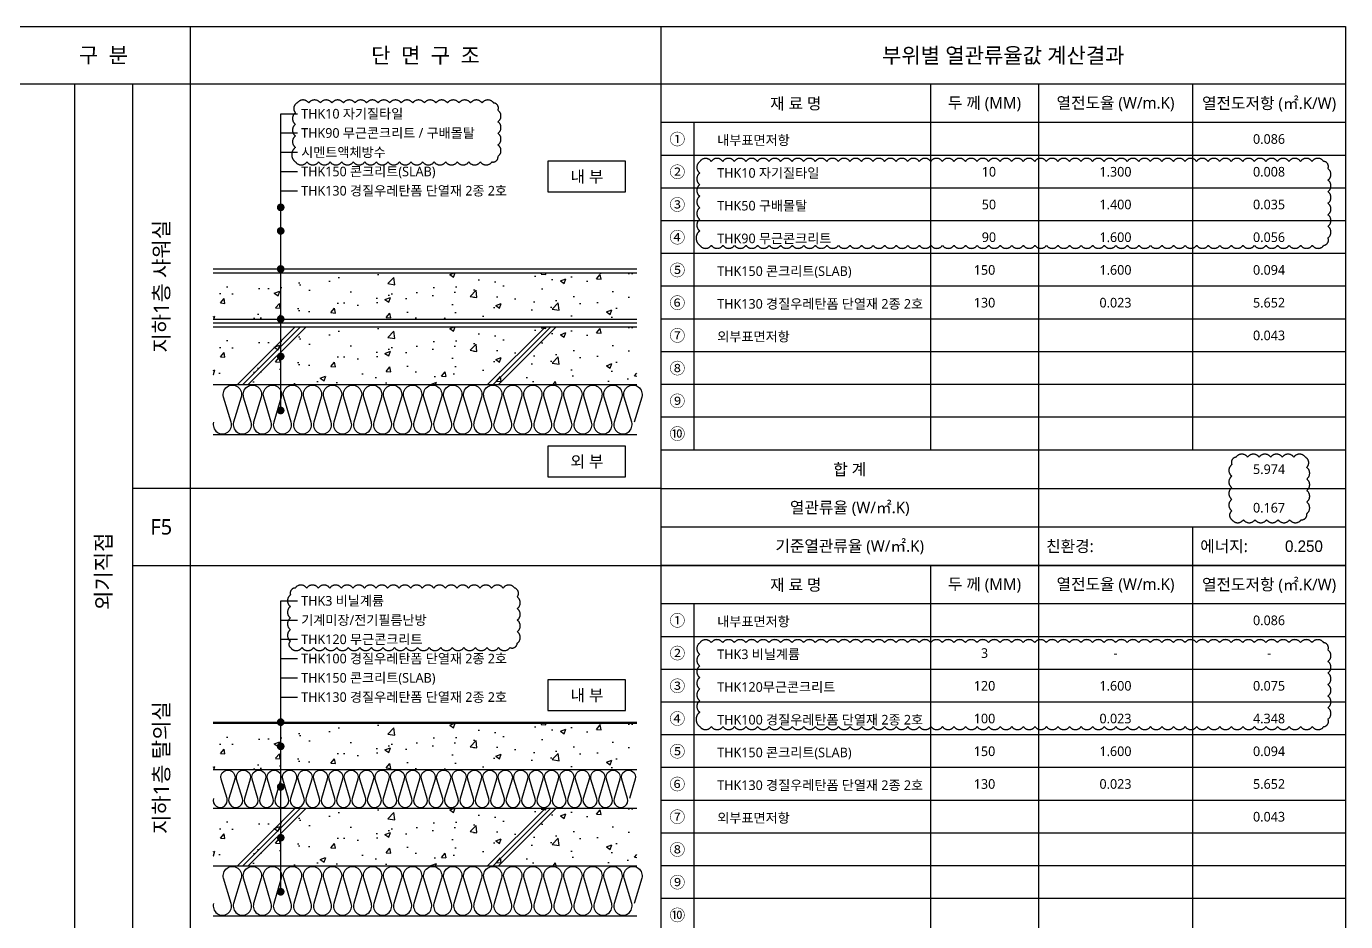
# Model space of a CAD drawing. Header units: millimetres. Extents: x 17329847 to 17386789, y -19727600 to -19720590.
# Drawn here: x 17357952 to 17361377, y -19724144 to -19721819 of the extents above; entities that cross this region are included whole.
import ezdxf
from ezdxf.enums import TextEntityAlignment as Align

# ---------------------------------------------------------------- set-up
doc = ezdxf.new("R2010")
doc.units = ezdxf.units.MM
doc.header["$LTSCALE"] = 100
doc.header["$MEASUREMENT"] = 0
doc.linetypes.add('ACAD_ISO03W100', pattern=[30, 12, -18])
doc.layers.get('0').update_dxf_attribs({"linetype": 'CONTINUOUS'})
for name, color, linetype in [('AA-MKXM', 7, 'CONTINUOUS'), ('AA-XXXX-TEXT', 3, 'CONTINUOUS'), ("CON'C", 2, 'CONTINUOUS'), ('FIN', 6, 'CONTINUOUS'), ('HAT', 253, 'CONTINUOUS'), ('INS', 8, 'CONTINUOUS'), ('LEADER', 7, 'CONTINUOUS'), ('TEXT', 3, 'CONTINUOUS'), ('TEXT(실명)', 7, 'CONTINUOUS'), ('TEXT1-일반글씨', 3, 'CONTINUOUS'), ('TEXT2-제목', 7, 'CONTINUOUS'), ('도면폼', 7, 'CONTINUOUS')]:
    doc.layers.add(name, color=color, linetype=linetype)
doc.layers.add('VE변경사항적용-20220616', color=10, linetype='CONTINUOUS', plot=False)
doc.styles.add('@나눔바른고딕', font='NanumBarunGothic.ttf')
doc.styles.add('굴림', font='')
doc.styles.add('나눔바른고딕', font='NanumBarunGothic.ttf')
doc.styles.get('굴림').set_extended_font_data('Gulim')

# ---------------------------------------------------------------- blocks, each defined once
blk = doc.blocks.new('BOX1')
at = {"layer": '도면폼', "ltscale": 1000}
blk.add_line((1777.5, 1250), (0, 1250), dxfattribs=at)
at = {"layer": '도면폼', "color": 4, "ltscale": 1000}
for p, q in [((700, 1250), (700, 300)), ((980, 1250), (980, 0)), ((1380, 1250), (1380, 300)), ((1777.5, 1150), (0, 1150)), ((85, 1150), (85, 300)), ((0, 300), (1777.5, 300)), ((0, 200), (1777.5, 200)), ((0, 100), (1777.5, 100)), ((1380, 100), (1380, 0))]:
    blk.add_line(p, q, dxfattribs=at)
at = {"layer": '도면폼', "color": 8}
for p, q in [((1777.5, 1065), (0, 1065)), ((1777.5, 980), (0, 980)), ((1777.5, 895), (0, 895)), ((1777.5, 810), (0, 810)), ((1777.5, 725), (0, 725)), ((1777.5, 640), (0, 640)), ((1777.5, 555), (0, 555)), ((1777.5, 470), (0, 470)), ((1777.5, 385), (0, 385))]:
    blk.add_line(p, q, dxfattribs=at)
at = {"layer": 'TEXT1-일반글씨', "style": '나눔바른고딕'}
for s, p in [('재 료 명', (350, 1200)), ('두 께 (MM)', (840, 1200)), ('열전도율 (W/m.K)', (1180, 1200)), ('열전도저항 (㎡.K/W)', (1578.8, 1200)), ('①', (42.5, 1107.5)), ('②', (42.5, 1022.5)), ('③', (42.5, 937.5)), ('④', (42.5, 852.5)), ('⑤', (42.5, 767.5)), ('⑥', (42.5, 682.5)), ('⑦', (42.5, 597.5)), ('⑧', (42.5, 512.5)), ('⑨', (42.5, 427.5)), ('⑩', (42.5, 342.5)), ('합 계', (490, 250)), ('열관류율 (W/㎡.K)', (490, 150)), ('기준열관류율 (W/㎡.K)', (490, 50))]:
    blk.add_text(s, height=30, dxfattribs=at).set_placement(p, align=Align.MIDDLE)
for s, p in [('친환경:', (1000, 50)), ('에너지:', (1400, 50))]:
    blk.add_text(s, height=30, dxfattribs=at).set_placement(p, align=Align.MIDDLE_LEFT)

msp = doc.modelspace()

# ---------------------------------------------------------------- hatches: boundary and pattern name
at = {"layer": 'HAT', "linetype": 'Continuous'}
h = msp.add_hatch(dxfattribs=at)
h.set_pattern_fill('AR-CONC', color=256, scale=20, style=0)
h.set_pattern_definition([(50, (17399514.85, -19779857.79), (143.45204, -12.55043), [15, -165]), (355, (17399514.85, -19779857.8), (-27.75027, 150.43843), [12, -132]), (100.4514, (17399526.81, -19779858.84), (115.70188, 137.8879), [12.74804, -140.22842]), (46.1842, (17399514.85, -19779817.8), (213.4482, -33.1038), [22.5, -247.5]), (96.6356, (17399532.64, -19779820.55), (186.93254, 194.8236), [19.12206, -210.3426]), (351.1842, (17399514.85, -19779817.8), (186.9324, 194.8237), [18, -198]), (21, (17399534.85, -19779827.79), (119.38141, -80.52378), [15, -165]), (326, (17399534.85, -19779827.8), (48.66307, 145.03), [12, -132]), (71.4514, (17399544.8, -19779834.5), (168.04453, 64.5061), [12.74804, -140.22842]), (37.5, (17399514.853, -19779857.793), (2.43197, 66.57877), [0, -130.4, 0, -134, 0, -132.5]), (7.5, (17399514.85, -19779857.79), (52.61391, 78.88234), [0, -76.4, 0, -127.4, 0, -50.5]), (327.5, (17399470.253, -19779857.793), (106.764487, -4.510974), [0, -50, 0, -156, 0, -207]), (317.5, (17399450.25, -19779857.79), (116.63723, 20.021), [0, -65, 0, -103.6, 0, -147])])
h.paths.add_polyline_path([(17358437.4, -19722579.3), (17359537.4, -19722579.3), (17359537.4, -19722459.3), (17358437.4, -19722459.3)])
h = msp.add_hatch(dxfattribs=at)
h.set_pattern_fill('AR-CONC', color=256, scale=20, style=0)
h.set_pattern_definition([(50, (17399514.85, -19779997.79), (143.45204, -12.55043), [15, -165]), (355, (17399514.85, -19779997.8), (-27.75027, 150.43843), [12, -132]), (100.4514, (17399526.81, -19779998.84), (115.70188, 137.8879), [12.74804, -140.22842]), (46.1842, (17399514.85, -19779957.8), (213.4482, -33.1038), [22.5, -247.5]), (96.6356, (17399532.64, -19779960.55), (186.93254, 194.8236), [19.12206, -210.3426]), (351.1842, (17399514.85, -19779957.8), (186.9324, 194.8237), [18, -198]), (21, (17399534.85, -19779967.79), (119.38141, -80.52378), [15, -165]), (326, (17399534.85, -19779967.8), (48.66307, 145.03), [12, -132]), (71.4514, (17399544.8, -19779974.5), (168.04453, 64.5061), [12.74804, -140.22842]), (37.5, (17399514.853, -19779997.793), (2.43197, 66.57877), [0, -130.4, 0, -134, 0, -132.5]), (7.5, (17399514.85, -19779997.79), (52.61391, 78.88234), [0, -76.4, 0, -127.4, 0, -50.5]), (327.5, (17399470.253, -19779997.793), (106.764487, -4.510974), [0, -50, 0, -156, 0, -207]), (317.5, (17399450.25, -19779997.79), (116.63723, 20.021), [0, -65, 0, -103.6, 0, -147])])
h.paths.add_polyline_path([(17359537.4, -19722599.3), (17359537.4, -19722749.3), (17358437.4, -19722749.3), (17358437.4, -19722599.3)])
h = msp.add_hatch(dxfattribs=at)
h.set_pattern_fill('AR-CONC', color=256, scale=20, style=0)
h.set_pattern_definition([(50, (17399514.85, -19781027.79), (143.45204, -12.55043), [15, -165]), (355, (17399514.85, -19781027.8), (-27.75027, 150.43843), [12, -132]), (100.4514, (17399526.81, -19781028.84), (115.70188, 137.8879), [12.74804, -140.22842]), (46.1842, (17399514.85, -19780987.8), (213.4482, -33.1038), [22.5, -247.5]), (96.6356, (17399532.64, -19780990.55), (186.93254, 194.8236), [19.12206, -210.3426]), (351.1842, (17399514.85, -19780987.8), (186.9324, 194.8237), [18, -198]), (21, (17399534.85, -19780997.79), (119.38141, -80.52378), [15, -165]), (326, (17399534.85, -19780997.8), (48.66307, 145.03), [12, -132]), (71.4514, (17399544.8, -19781004.5), (168.04453, 64.5061), [12.74804, -140.22842]), (37.5, (17399514.853, -19781027.793), (2.43197, 66.57877), [0, -130.4, 0, -134, 0, -132.5]), (7.5, (17399514.85, -19781027.79), (52.61391, 78.88234), [0, -76.4, 0, -127.4, 0, -50.5]), (327.5, (17399470.253, -19781027.793), (106.764487, -4.510974), [0, -50, 0, -156, 0, -207]), (317.5, (17399450.25, -19781027.79), (116.63723, 20.021), [0, -65, 0, -103.6, 0, -147])])
h.paths.add_polyline_path([(17358437.4, -19723749.3), (17359537.4, -19723749.3), (17359537.4, -19723629.3), (17358437.4, -19723629.3)])
h = msp.add_hatch(dxfattribs=at)
h.set_pattern_fill('AR-CONC', color=256, scale=20, style=0)
h.set_pattern_definition([(50, (17399514.85, -19781247.79), (143.45204, -12.55043), [15, -165]), (355, (17399514.85, -19781247.8), (-27.75027, 150.43843), [12, -132]), (100.4514, (17399526.81, -19781248.84), (115.70188, 137.8879), [12.74804, -140.22842]), (46.1842, (17399514.85, -19781207.8), (213.4482, -33.1038), [22.5, -247.5]), (96.6356, (17399532.64, -19781210.55), (186.93254, 194.8236), [19.12206, -210.3426]), (351.1842, (17399514.85, -19781207.8), (186.9324, 194.8237), [18, -198]), (21, (17399534.85, -19781217.79), (119.38141, -80.52378), [15, -165]), (326, (17399534.85, -19781217.8), (48.66307, 145.03), [12, -132]), (71.4514, (17399544.8, -19781224.5), (168.04453, 64.5061), [12.74804, -140.22842]), (37.5, (17399514.853, -19781247.793), (2.43197, 66.57877), [0, -130.4, 0, -134, 0, -132.5]), (7.5, (17399514.85, -19781247.79), (52.61391, 78.88234), [0, -76.4, 0, -127.4, 0, -50.5]), (327.5, (17399470.253, -19781247.793), (106.764487, -4.510974), [0, -50, 0, -156, 0, -207]), (317.5, (17399450.25, -19781247.79), (116.63723, 20.021), [0, -65, 0, -103.6, 0, -147])])
h.paths.add_polyline_path([(17359537.4, -19723849.3), (17359537.4, -19723999.3), (17358437.4, -19723999.3), (17358437.4, -19723849.3)])

# ---------------------------------------------------------------- linework, layer by layer
at = {"layer": 'AA-MKXM', "color": 7}
for points in [[(17359306.5, -19722249.3), (17359507.4, -19722249.3), (17359507.4, -19722169.3), (17359306.5, -19722169.3)], [(17359306.5, -19722989.3), (17359507.4, -19722989.3), (17359507.4, -19722909.3), (17359306.5, -19722909.3)], [(17359306.5, -19723596.3), (17359507.4, -19723596.3), (17359507.4, -19723516.3), (17359306.5, -19723516.3)]]:
    msp.add_lwpolyline(points, close=True, dxfattribs=at)
at = {"layer": "CON'C"}
for points in [[(17358437.4, -19722599.3), (17359537.4, -19722599.3)], [(17358437.4, -19722749.3), (17359537.4, -19722749.3)], [(17358437.4, -19723849.3), (17359537.4, -19723849.3)], [(17358437.4, -19723999.3), (17359537.4, -19723999.3)]]:
    msp.add_lwpolyline(points, dxfattribs=at)
at = {"layer": 'FIN'}
for points in [[(17358437.4, -19722449.3), (17359537.4, -19722449.3)], [(17358437.4, -19722459.3), (17359537.4, -19722459.3)], [(17358437.4, -19722579.3), (17359537.4, -19722579.3)], [(17358437.4, -19722589.3), (17359537.4, -19722589.3)], [(17358437.4, -19723626.3), (17359537.4, -19723626.3)], [(17358437.4, -19723629.3), (17359537.4, -19723629.3)], [(17358437.4, -19723749.3), (17359537.4, -19723749.3)]]:
    msp.add_lwpolyline(points, dxfattribs=at)
at = {"layer": 'HAT', "linetype": 'Continuous'}
for p, q in [((17358500, -19722749.3), (17358650, -19722599.3)), ((17358514.2, -19722749.3), (17358664.2, -19722599.3)), ((17358528.3, -19722749.3), (17358678.3, -19722599.3)), ((17359149.9, -19722749.3), (17359299.9, -19722599.3)), ((17359164.1, -19722749.3), (17359314.1, -19722599.3)), ((17359178.2, -19722749.3), (17359328.2, -19722599.3)), ((17358500, -19723999.3), (17358650, -19723849.3)), ((17358514.2, -19723999.3), (17358664.2, -19723849.3)), ((17358528.3, -19723999.3), (17358678.3, -19723849.3)), ((17359149.9, -19723999.3), (17359299.9, -19723849.3)), ((17359164.1, -19723999.3), (17359314.1, -19723849.3)), ((17359178.2, -19723999.3), (17359328.2, -19723849.3))]:
    msp.add_line(p, q, dxfattribs=at)
at = {"layer": 'INS'}
for points in [[(17358438.4, -19722846.8, 1.344031), (17358483.9, -19722846.8), (17358464.4, -19722781.8, -1.344031), (17358509.9, -19722781.8), (17358490.4, -19722846.8)], [(17358490.4, -19722846.8, 1.344031), (17358535.9, -19722846.8), (17358516.4, -19722781.8, -1.344031), (17358561.9, -19722781.8), (17358542.4, -19722846.8)], [(17358542.4, -19722846.8, 1.344031), (17358587.9, -19722846.8), (17358568.4, -19722781.8, -1.344031), (17358613.9, -19722781.8), (17358594.4, -19722846.8)], [(17358594.4, -19722846.8, 1.344031), (17358639.9, -19722846.8), (17358620.4, -19722781.8, -1.344031), (17358665.9, -19722781.8), (17358646.4, -19722846.8)], [(17358646.4, -19722846.8, 1.344031), (17358691.9, -19722846.8), (17358672.4, -19722781.8, -1.344031), (17358717.9, -19722781.8), (17358698.4, -19722846.8)], [(17358698.4, -19722846.8, 1.344031), (17358743.9, -19722846.8), (17358724.4, -19722781.8, -1.344031), (17358769.9, -19722781.8), (17358750.4, -19722846.8)], [(17358750.4, -19722846.8, 1.344031), (17358795.9, -19722846.8), (17358776.4, -19722781.8, -1.344031), (17358821.9, -19722781.8), (17358802.4, -19722846.8)], [(17358802.4, -19722846.8, 1.344031), (17358847.9, -19722846.8), (17358828.4, -19722781.8, -1.344031), (17358873.9, -19722781.8), (17358854.4, -19722846.8)], [(17358854.4, -19722846.8, 1.344031), (17358899.9, -19722846.8), (17358880.4, -19722781.8, -1.344031), (17358925.9, -19722781.8), (17358906.4, -19722846.8)], [(17358906.4, -19722846.8, 1.344031), (17358951.9, -19722846.8), (17358932.4, -19722781.8, -1.344031), (17358977.9, -19722781.8), (17358958.4, -19722846.8)], [(17358958.4, -19722846.8, 1.344031), (17359003.9, -19722846.8), (17358984.4, -19722781.8, -1.344031), (17359029.9, -19722781.8), (17359010.4, -19722846.8)], [(17359010.4, -19722846.8, 1.344031), (17359055.9, -19722846.8), (17359036.4, -19722781.8, -1.344031), (17359081.9, -19722781.8), (17359062.4, -19722846.8)], [(17359062.4, -19722846.8, 1.344031), (17359107.9, -19722846.8), (17359088.4, -19722781.8, -1.344031), (17359133.9, -19722781.8), (17359114.4, -19722846.8)], [(17359114.4, -19722846.8, 1.344031), (17359159.9, -19722846.8), (17359140.4, -19722781.8, -1.344031), (17359185.9, -19722781.8), (17359166.4, -19722846.8)], [(17359166.4, -19722846.8, 1.344031), (17359211.9, -19722846.8), (17359192.4, -19722781.8, -1.344031), (17359237.9, -19722781.8), (17359218.4, -19722846.8)], [(17359218.4, -19722846.8, 1.344031), (17359263.9, -19722846.8), (17359244.4, -19722781.8, -1.344031), (17359289.9, -19722781.8), (17359270.4, -19722846.8)], [(17359270.4, -19722846.8, 1.344031), (17359315.9, -19722846.8), (17359296.4, -19722781.8, -1.344031), (17359341.9, -19722781.8), (17359322.4, -19722846.8)], [(17359322.4, -19722846.8, 1.344031), (17359367.9, -19722846.8), (17359348.4, -19722781.8, -1.344031), (17359393.9, -19722781.8), (17359374.4, -19722846.8)], [(17359374.4, -19722846.8, 1.344031), (17359419.9, -19722846.8), (17359400.4, -19722781.8, -1.344031), (17359445.9, -19722781.8), (17359426.4, -19722846.8)], [(17359426.4, -19722846.8, 1.344031), (17359471.9, -19722846.8), (17359452.4, -19722781.8, -1.344031), (17359497.9, -19722781.8), (17359478.4, -19722846.8)], [(17359478.4, -19722846.8, 1.344031), (17359523.9, -19722846.8), (17359504.4, -19722781.8, -1.344031), (17359549.9, -19722781.8), (17359530.4, -19722846.8)], [(17358438.2, -19723824.3, 1.344031), (17358473.2, -19723824.3), (17358458.2, -19723774.3, -1.344031), (17358493.2, -19723774.3), (17358478.2, -19723824.3)], [(17358478.2, -19723824.3, 1.344031), (17358513.2, -19723824.3), (17358498.2, -19723774.3, -1.344031), (17358533.2, -19723774.3), (17358518.2, -19723824.3)], [(17358518.2, -19723824.3, 1.344031), (17358553.2, -19723824.3), (17358538.2, -19723774.3, -1.344031), (17358573.2, -19723774.3), (17358558.2, -19723824.3)], [(17358558.2, -19723824.3, 1.344031), (17358593.2, -19723824.3), (17358578.2, -19723774.3, -1.344031), (17358613.2, -19723774.3), (17358598.2, -19723824.3)], [(17358598.2, -19723824.3, 1.344031), (17358633.2, -19723824.3), (17358618.2, -19723774.3, -1.344031), (17358653.2, -19723774.3), (17358638.2, -19723824.3)], [(17358638.2, -19723824.3, 1.344031), (17358673.2, -19723824.3), (17358658.2, -19723774.3, -1.344031), (17358693.2, -19723774.3), (17358678.2, -19723824.3)], [(17358678.2, -19723824.3, 1.344031), (17358713.2, -19723824.3), (17358698.2, -19723774.3, -1.344031), (17358733.2, -19723774.3), (17358718.2, -19723824.3)], [(17358718.2, -19723824.3, 1.344031), (17358753.2, -19723824.3), (17358738.2, -19723774.3, -1.344031), (17358773.2, -19723774.3), (17358758.2, -19723824.3)], [(17358758.2, -19723824.3, 1.344031), (17358793.2, -19723824.3), (17358778.2, -19723774.3, -1.344031), (17358813.2, -19723774.3), (17358798.2, -19723824.3)], [(17358798.2, -19723824.3, 1.344031), (17358833.2, -19723824.3), (17358818.2, -19723774.3, -1.344031), (17358853.2, -19723774.3), (17358838.2, -19723824.3)], [(17358838.2, -19723824.3, 1.344031), (17358873.2, -19723824.3), (17358858.2, -19723774.3, -1.344031), (17358893.2, -19723774.3), (17358878.2, -19723824.3)], [(17358878.2, -19723824.3, 1.344031), (17358913.2, -19723824.3), (17358898.2, -19723774.3, -1.344031), (17358933.2, -19723774.3), (17358918.2, -19723824.3)], [(17358918.2, -19723824.3, 1.344031), (17358953.2, -19723824.3), (17358938.2, -19723774.3, -1.344031), (17358973.2, -19723774.3), (17358958.2, -19723824.3)], [(17358958.2, -19723824.3, 1.344031), (17358993.2, -19723824.3), (17358978.2, -19723774.3, -1.344031), (17359013.2, -19723774.3), (17358998.2, -19723824.3)], [(17358998.2, -19723824.3, 1.344031), (17359033.2, -19723824.3), (17359018.2, -19723774.3, -1.344031), (17359053.2, -19723774.3), (17359038.2, -19723824.3)], [(17359038.2, -19723824.3, 1.344031), (17359073.2, -19723824.3), (17359058.2, -19723774.3, -1.344031), (17359093.2, -19723774.3), (17359078.2, -19723824.3)], [(17359078.2, -19723824.3, 1.344031), (17359113.2, -19723824.3), (17359098.2, -19723774.3, -1.344031), (17359133.2, -19723774.3), (17359118.2, -19723824.3)], [(17359118.2, -19723824.3, 1.344031), (17359153.2, -19723824.3), (17359138.2, -19723774.3, -1.344031), (17359173.2, -19723774.3), (17359158.2, -19723824.3)], [(17359158.2, -19723824.3, 1.344031), (17359193.2, -19723824.3), (17359178.2, -19723774.3, -1.344031), (17359213.2, -19723774.3), (17359198.2, -19723824.3)], [(17359198.2, -19723824.3, 1.344031), (17359233.2, -19723824.3), (17359218.2, -19723774.3, -1.344031), (17359253.2, -19723774.3), (17359238.2, -19723824.3)], [(17359238.2, -19723824.3, 1.344031), (17359273.2, -19723824.3), (17359258.2, -19723774.3, -1.344031), (17359293.2, -19723774.3), (17359278.2, -19723824.3)], [(17359278.2, -19723824.3, 1.344031), (17359313.2, -19723824.3), (17359298.2, -19723774.3, -1.344031), (17359333.2, -19723774.3), (17359318.2, -19723824.3)], [(17359318.2, -19723824.3, 1.344031), (17359353.2, -19723824.3), (17359338.2, -19723774.3, -1.344031), (17359373.2, -19723774.3), (17359358.2, -19723824.3)], [(17359358.2, -19723824.3, 1.344031), (17359393.2, -19723824.3), (17359378.2, -19723774.3, -1.344031), (17359413.2, -19723774.3), (17359398.2, -19723824.3)], [(17359398.2, -19723824.3, 1.344031), (17359433.2, -19723824.3), (17359418.2, -19723774.3, -1.344031), (17359453.2, -19723774.3), (17359438.2, -19723824.3)], [(17359438.2, -19723824.3, 1.344031), (17359473.2, -19723824.3), (17359458.2, -19723774.3, -1.344031), (17359493.2, -19723774.3), (17359478.2, -19723824.3)], [(17359478.2, -19723824.3, 1.344031), (17359513.2, -19723824.3), (17359498.2, -19723774.3, -1.344031), (17359533.2, -19723774.3), (17359518.2, -19723824.3)], [(17358438.4, -19724096.8, 1.344031), (17358483.9, -19724096.8), (17358464.4, -19724031.8, -1.344031), (17358509.9, -19724031.8), (17358490.4, -19724096.8)], [(17358490.4, -19724096.8, 1.344031), (17358535.9, -19724096.8), (17358516.4, -19724031.8, -1.344031), (17358561.9, -19724031.8), (17358542.4, -19724096.8)], [(17358542.4, -19724096.8, 1.344031), (17358587.9, -19724096.8), (17358568.4, -19724031.8, -1.344031), (17358613.9, -19724031.8), (17358594.4, -19724096.8)], [(17358594.4, -19724096.8, 1.344031), (17358639.9, -19724096.8), (17358620.4, -19724031.8, -1.344031), (17358665.9, -19724031.8), (17358646.4, -19724096.8)], [(17358646.4, -19724096.8, 1.344031), (17358691.9, -19724096.8), (17358672.4, -19724031.8, -1.344031), (17358717.9, -19724031.8), (17358698.4, -19724096.8)], [(17358698.4, -19724096.8, 1.344031), (17358743.9, -19724096.8), (17358724.4, -19724031.8, -1.344031), (17358769.9, -19724031.8), (17358750.4, -19724096.8)], [(17358750.4, -19724096.8, 1.344031), (17358795.9, -19724096.8), (17358776.4, -19724031.8, -1.344031), (17358821.9, -19724031.8), (17358802.4, -19724096.8)], [(17358802.4, -19724096.8, 1.344031), (17358847.9, -19724096.8), (17358828.4, -19724031.8, -1.344031), (17358873.9, -19724031.8), (17358854.4, -19724096.8)], [(17358854.4, -19724096.8, 1.344031), (17358899.9, -19724096.8), (17358880.4, -19724031.8, -1.344031), (17358925.9, -19724031.8), (17358906.4, -19724096.8)], [(17358906.4, -19724096.8, 1.344031), (17358951.9, -19724096.8), (17358932.4, -19724031.8, -1.344031), (17358977.9, -19724031.8), (17358958.4, -19724096.8)], [(17358958.4, -19724096.8, 1.344031), (17359003.9, -19724096.8), (17358984.4, -19724031.8, -1.344031), (17359029.9, -19724031.8), (17359010.4, -19724096.8)], [(17359010.4, -19724096.8, 1.344031), (17359055.9, -19724096.8), (17359036.4, -19724031.8, -1.344031), (17359081.9, -19724031.8), (17359062.4, -19724096.8)], [(17359062.4, -19724096.8, 1.344031), (17359107.9, -19724096.8), (17359088.4, -19724031.8, -1.344031), (17359133.9, -19724031.8), (17359114.4, -19724096.8)], [(17359114.4, -19724096.8, 1.344031), (17359159.9, -19724096.8), (17359140.4, -19724031.8, -1.344031), (17359185.9, -19724031.8), (17359166.4, -19724096.8)], [(17359166.4, -19724096.8, 1.344031), (17359211.9, -19724096.8), (17359192.4, -19724031.8, -1.344031), (17359237.9, -19724031.8), (17359218.4, -19724096.8)], [(17359218.4, -19724096.8, 1.344031), (17359263.9, -19724096.8), (17359244.4, -19724031.8, -1.344031), (17359289.9, -19724031.8), (17359270.4, -19724096.8)], [(17359270.4, -19724096.8, 1.344031), (17359315.9, -19724096.8), (17359296.4, -19724031.8, -1.344031), (17359341.9, -19724031.8), (17359322.4, -19724096.8)], [(17359322.4, -19724096.8, 1.344031), (17359367.9, -19724096.8), (17359348.4, -19724031.8, -1.344031), (17359393.9, -19724031.8), (17359374.4, -19724096.8)], [(17359374.4, -19724096.8, 1.344031), (17359419.9, -19724096.8), (17359400.4, -19724031.8, -1.344031), (17359445.9, -19724031.8), (17359426.4, -19724096.8)], [(17359426.4, -19724096.8, 1.344031), (17359471.9, -19724096.8), (17359452.4, -19724031.8, -1.344031), (17359497.9, -19724031.8), (17359478.4, -19724096.8)], [(17359478.4, -19724096.8, 1.344031), (17359523.9, -19724096.8), (17359504.4, -19724031.8, -1.344031), (17359549.9, -19724031.8), (17359530.4, -19724096.8)]]:
    msp.add_lwpolyline(points, format="xyb", dxfattribs=at)
for points in [[(17358437.4, -19722879.3), (17359537.4, -19722879.3)], [(17358437.4, -19724129.3), (17359537.4, -19724129.3)]]:
    msp.add_lwpolyline(points, dxfattribs=at)
at = {"layer": 'LEADER'}
for p, q in [((17358612.6, -19722816.8), (17358612.6, -19722046.1)), ((17358612.6, -19722046.1), (17358655.8, -19722046.1)), ((17358612.6, -19722096.1), (17358655.8, -19722096.1)), ((17358612.6, -19722146.1), (17358655.8, -19722146.1)), ((17358612.6, -19722196.1), (17358655.8, -19722196.1)), ((17358612.6, -19722246.1), (17358655.8, -19722246.1)), ((17358612.6, -19724066.8), (17358612.6, -19723311.1)), ((17358612.6, -19723311.1), (17358655.8, -19723311.1)), ((17358612.6, -19723361.1), (17358655.8, -19723361.1)), ((17358612.6, -19723411.1), (17358655.8, -19723411.1)), ((17358612.6, -19723461.1), (17358655.8, -19723461.1)), ((17358612.6, -19723511.1), (17358655.8, -19723511.1)), ((17358612.6, -19723561.1), (17358655.8, -19723561.1))]:
    msp.add_line(p, q, dxfattribs=at)
at = {"layer": 'TEXT(실명)', "const_width": 10}
for points in [[(17358612.6, -19722284.3, -1), (17358612.6, -19722294.3, -1)], [(17358612.6, -19722345.5, -1), (17358612.6, -19722355.5, -1)], [(17358612.6, -19722444.3, -1), (17358612.6, -19722454.3, -1)], [(17358612.6, -19722574.3, -1), (17358612.6, -19722584.3, -1)], [(17358612.6, -19722671.4, -1), (17358612.6, -19722681.4, -1)], [(17358612.6, -19722811.8, -1), (17358612.6, -19722821.8, -1)], [(17358612.6, -19723621.3, -1), (17358612.6, -19723631.3, -1)], [(17358612.6, -19723684, -1), (17358612.6, -19723694, -1)], [(17358612.6, -19723789.4, -1), (17358612.6, -19723799.4, -1)], [(17358612.6, -19723921.4, -1), (17358612.6, -19723931.4, -1)], [(17358612.6, -19724061.8, -1), (17358612.6, -19724071.8, -1)]]:
    msp.add_lwpolyline(points, format="xyb", close=True, dxfattribs=at)
at = {"layer": 'VE변경사항적용-20220616', "linetype": 'ACAD_ISO03W100'}
for points in [[(17358651, -19722171.3, 0.520567), (17358681, -19722171.3, 0.520567), (17358711, -19722171.3, 0.520567), (17358741, -19722171.3, 0.520567), (17358771, -19722171.3, 0.520567), (17358801, -19722171.3, 0.520567), (17358831, -19722171.3, 0.520567), (17358861, -19722171.3, 0.520567), (17358891, -19722171.3, 0.520567), (17358921, -19722171.3, 0.520567), (17358951, -19722171.3, 0.520567), (17358981, -19722171.3, 0.520567), (17359011, -19722171.3, 0.520567), (17359041, -19722171.3, 0.520567), (17359071, -19722171.3, 0.520567), (17359101, -19722171.3, 0.520567), (17359131, -19722171.3, 0.520567), (17359161, -19722171.3, 0.520567), (17359176.7, -19722157, 0.520567), (17359176.7, -19722127, 0.520567), (17359176.7, -19722097, 0.520567), (17359176.7, -19722067, 0.520567), (17359176.7, -19722037, 0.520567), (17359165.5, -19722018.2, 0.520567), (17359135.5, -19722018.2, 0.520567), (17359105.5, -19722018.2, 0.520567), (17359075.5, -19722018.2, 0.520567), (17359045.5, -19722018.2, 0.520567), (17359015.5, -19722018.2, 0.520567), (17358985.5, -19722018.2, 0.520567), (17358955.5, -19722018.2, 0.520567), (17358925.5, -19722018.2, 0.520567), (17358895.5, -19722018.2, 0.520567), (17358865.5, -19722018.2, 0.520567), (17358835.5, -19722018.2, 0.520567), (17358805.5, -19722018.2, 0.520567), (17358775.5, -19722018.2, 0.520567), (17358745.5, -19722018.2, 0.520567), (17358715.5, -19722018.2, 0.520567), (17358685.5, -19722018.2, 0.520567), (17358655.5, -19722018.2, 0.520567), (17358651, -19722043.7, 0.520567), (17358651, -19722073.7, 0.520567), (17358651, -19722103.7, 0.520567), (17358651, -19722133.7, 0.520567)], [(17359700.8, -19722387.9, 0.520567), (17359730.8, -19722387.9, 0.520567), (17359760.8, -19722387.9, 0.520567), (17359790.8, -19722387.9, 0.520567), (17359820.8, -19722387.9, 0.520567), (17359850.8, -19722387.9, 0.520567), (17359880.8, -19722387.9, 0.520567), (17359910.8, -19722387.9, 0.520567), (17359940.8, -19722387.9, 0.520567), (17359970.8, -19722387.9, 0.520567), (17360000.8, -19722387.9, 0.520567), (17360030.8, -19722387.9, 0.520567), (17360060.8, -19722387.9, 0.520567), (17360090.8, -19722387.9, 0.520567), (17360120.8, -19722387.9, 0.520567), (17360150.8, -19722387.9, 0.520567), (17360180.8, -19722387.9, 0.520567), (17360210.8, -19722387.9, 0.520567), (17360240.8, -19722387.9, 0.520567), (17360270.8, -19722387.9, 0.520567), (17360300.8, -19722387.9, 0.520567), (17360330.8, -19722387.9, 0.520567), (17360360.8, -19722387.9, 0.520567), (17360390.8, -19722387.9, 0.520567), (17360420.8, -19722387.9, 0.520567), (17360450.8, -19722387.9, 0.520567), (17360480.8, -19722387.9, 0.520567), (17360510.8, -19722387.9, 0.520567), (17360540.8, -19722387.9, 0.520567), (17360570.8, -19722387.9, 0.520567), (17360600.8, -19722387.9, 0.520567), (17360630.8, -19722387.9, 0.520567), (17360660.8, -19722387.9, 0.520567), (17360690.8, -19722387.9, 0.520567), (17360720.8, -19722387.9, 0.520567), (17360750.8, -19722387.9, 0.520567), (17360780.8, -19722387.9, 0.520567), (17360810.8, -19722387.9, 0.520567), (17360840.8, -19722387.9, 0.520567), (17360870.8, -19722387.9, 0.520567), (17360900.8, -19722387.9, 0.520567), (17360930.8, -19722387.9, 0.520567), (17360960.8, -19722387.9, 0.520567), (17360990.8, -19722387.9, 0.520567), (17361020.8, -19722387.9, 0.520567), (17361050.8, -19722387.9, 0.520567), (17361080.8, -19722387.9, 0.520567), (17361110.8, -19722387.9, 0.520567), (17361140.8, -19722387.9, 0.520567), (17361170.8, -19722387.9, 0.520567), (17361200.8, -19722387.9, 0.520567), (17361230.8, -19722387.9, 0.520567), (17361260.8, -19722387.9, 0.520567), (17361290.8, -19722387.9, 0.520567), (17361320.8, -19722387.9, 0.520567), (17361331.5, -19722368.6, 0.520567), (17361331.5, -19722338.6, 0.520567), (17361331.5, -19722308.6, 0.520567), (17361331.5, -19722278.6, 0.520567), (17361331.5, -19722248.6, 0.520567), (17361331.5, -19722218.6, 0.520567), (17361331.5, -19722188.6, 0.520567), (17361320.3, -19722169.8, 0.520567), (17361290.3, -19722169.8, 0.520567), (17361260.3, -19722169.8, 0.520567), (17361230.3, -19722169.8, 0.520567), (17361200.3, -19722169.8, 0.520567), (17361170.3, -19722169.8, 0.520567), (17361140.3, -19722169.8, 0.520567), (17361110.3, -19722169.8, 0.520567), (17361080.3, -19722169.8, 0.520567), (17361050.3, -19722169.8, 0.520567), (17361020.3, -19722169.8, 0.520567), (17360990.3, -19722169.8, 0.520567), (17360960.3, -19722169.8, 0.520567), (17360930.3, -19722169.8, 0.520567), (17360900.3, -19722169.8, 0.520567), (17360870.3, -19722169.8, 0.520567), (17360840.3, -19722169.8, 0.520567), (17360810.3, -19722169.8, 0.520567), (17360780.3, -19722169.8, 0.520567), (17360750.3, -19722169.8, 0.520567), (17360720.3, -19722169.8, 0.520567), (17360690.3, -19722169.8, 0.520567), (17360660.3, -19722169.8, 0.520567), (17360630.3, -19722169.8, 0.520567), (17360600.3, -19722169.8, 0.520567), (17360570.3, -19722169.8, 0.520567), (17360540.3, -19722169.8, 0.520567), (17360510.3, -19722169.8, 0.520567), (17360480.3, -19722169.8, 0.520567), (17360450.3, -19722169.8, 0.520567), (17360420.3, -19722169.8, 0.520567), (17360390.3, -19722169.8, 0.520567), (17360360.3, -19722169.8, 0.520567), (17360330.3, -19722169.8, 0.520567), (17360300.3, -19722169.8, 0.520567), (17360270.3, -19722169.8, 0.520567), (17360240.3, -19722169.8, 0.520567), (17360210.3, -19722169.8, 0.520567), (17360180.3, -19722169.8, 0.520567), (17360150.3, -19722169.8, 0.520567), (17360120.3, -19722169.8, 0.520567), (17360090.3, -19722169.8, 0.520567), (17360060.3, -19722169.8, 0.520567), (17360030.3, -19722169.8, 0.520567), (17360000.3, -19722169.8, 0.520567), (17359970.3, -19722169.8, 0.520567), (17359940.3, -19722169.8, 0.520567), (17359910.3, -19722169.8, 0.520567), (17359880.3, -19722169.8, 0.520567), (17359850.3, -19722169.8, 0.520567), (17359820.3, -19722169.8, 0.520567), (17359790.3, -19722169.8, 0.520567), (17359760.3, -19722169.8, 0.520567), (17359730.3, -19722169.8, 0.520567), (17359700.8, -19722170.3, 0.520567), (17359700.8, -19722200.3, 0.520567), (17359700.8, -19722230.3, 0.520567), (17359700.8, -19722260.3, 0.520567), (17359700.8, -19722290.3, 0.520567), (17359700.8, -19722320.3, 0.520567), (17359700.8, -19722350.3, 0.520567)], [(17361082.1, -19723100.5, 0.520567), (17361112.1, -19723100.5, 0.520567), (17361142.1, -19723100.5, 0.520567), (17361172.1, -19723100.5, 0.520567), (17361202.1, -19723100.5, 0.520567), (17361232.1, -19723100.5, 0.520567), (17361262.1, -19723100.5, 0.520567), (17361276.3, -19723084.7, 0.520567), (17361276.3, -19723054.7, 0.520567), (17361276.3, -19723024.7, 0.520567), (17361276.3, -19722994.7, 0.520567), (17361276.3, -19722964.7, 0.520567), (17361272.9, -19722938.1, 0.520567), (17361242.9, -19722938.1, 0.520567), (17361212.9, -19722938.1, 0.520567), (17361182.9, -19722938.1, 0.520567), (17361152.9, -19722938.1, 0.520567), (17361122.9, -19722938.1, 0.520567), (17361092.9, -19722938.1, 0.520567), (17361082.1, -19722957.4, 0.520567), (17361082.1, -19722987.4, 0.520567), (17361082.1, -19723017.4, 0.520567), (17361082.1, -19723047.4, 0.520567), (17361082.1, -19723077.4, 0.520567)], [(17358638.1, -19723432.7, 0.520567), (17358668.1, -19723432.7, 0.520567), (17358698.1, -19723432.7, 0.520567), (17358728.1, -19723432.7, 0.520567), (17358758.1, -19723432.7, 0.520567), (17358788.1, -19723432.7, 0.520567), (17358818.1, -19723432.7, 0.520567), (17358848.1, -19723432.7, 0.520567), (17358878.1, -19723432.7, 0.520567), (17358908.1, -19723432.7, 0.520567), (17358938.1, -19723432.7, 0.520567), (17358968.1, -19723432.7, 0.520567), (17358998.1, -19723432.7, 0.520567), (17359028.1, -19723432.7, 0.520567), (17359058.1, -19723432.7, 0.520567), (17359088.1, -19723432.7, 0.520567), (17359118.1, -19723432.7, 0.520567), (17359148.1, -19723432.7, 0.520567), (17359178.1, -19723432.7, 0.520567), (17359208.1, -19723432.7, 0.520567), (17359226.7, -19723421.3, 0.520567), (17359226.7, -19723391.3, 0.520567), (17359226.7, -19723361.3, 0.520567), (17359226.7, -19723331.3, 0.520567), (17359226.7, -19723301.3, 0.520567), (17359220.1, -19723277.9, 0.520567), (17359190.1, -19723277.9, 0.520567), (17359160.1, -19723277.9, 0.520567), (17359130.1, -19723277.9, 0.520567), (17359100.1, -19723277.9, 0.520567), (17359070.1, -19723277.9, 0.520567), (17359040.1, -19723277.9, 0.520567), (17359010.1, -19723277.9, 0.520567), (17358980.1, -19723277.9, 0.520567), (17358950.1, -19723277.9, 0.520567), (17358920.1, -19723277.9, 0.520567), (17358890.1, -19723277.9, 0.520567), (17358860.1, -19723277.9, 0.520567), (17358830.1, -19723277.9, 0.520567), (17358800.1, -19723277.9, 0.520567), (17358770.1, -19723277.9, 0.520567), (17358740.1, -19723277.9, 0.520567), (17358710.1, -19723277.9, 0.520567), (17358680.1, -19723277.9, 0.520567), (17358650.1, -19723277.9, 0.520567), (17358638.1, -19723295.9, 0.520567), (17358638.1, -19723325.9, 0.520567), (17358638.1, -19723355.9, 0.520567), (17358638.1, -19723385.9, 0.520567), (17358638.1, -19723415.9, 0.520567)], [(17359700.8, -19723637.9, 0.520567), (17359730.8, -19723637.9, 0.520567), (17359760.8, -19723637.9, 0.520567), (17359790.8, -19723637.9, 0.520567), (17359820.8, -19723637.9, 0.520567), (17359850.8, -19723637.9, 0.520567), (17359880.8, -19723637.9, 0.520567), (17359910.8, -19723637.9, 0.520567), (17359940.8, -19723637.9, 0.520567), (17359970.8, -19723637.9, 0.520567), (17360000.8, -19723637.9, 0.520567), (17360030.8, -19723637.9, 0.520567), (17360060.8, -19723637.9, 0.520567), (17360090.8, -19723637.9, 0.520567), (17360120.8, -19723637.9, 0.520567), (17360150.8, -19723637.9, 0.520567), (17360180.8, -19723637.9, 0.520567), (17360210.8, -19723637.9, 0.520567), (17360240.8, -19723637.9, 0.520567), (17360270.8, -19723637.9, 0.520567), (17360300.8, -19723637.9, 0.520567), (17360330.8, -19723637.9, 0.520567), (17360360.8, -19723637.9, 0.520567), (17360390.8, -19723637.9, 0.520567), (17360420.8, -19723637.9, 0.520567), (17360450.8, -19723637.9, 0.520567), (17360480.8, -19723637.9, 0.520567), (17360510.8, -19723637.9, 0.520567), (17360540.8, -19723637.9, 0.520567), (17360570.8, -19723637.9, 0.520567), (17360600.8, -19723637.9, 0.520567), (17360630.8, -19723637.9, 0.520567), (17360660.8, -19723637.9, 0.520567), (17360690.8, -19723637.9, 0.520567), (17360720.8, -19723637.9, 0.520567), (17360750.8, -19723637.9, 0.520567), (17360780.8, -19723637.9, 0.520567), (17360810.8, -19723637.9, 0.520567), (17360840.8, -19723637.9, 0.520567), (17360870.8, -19723637.9, 0.520567), (17360900.8, -19723637.9, 0.520567), (17360930.8, -19723637.9, 0.520567), (17360960.8, -19723637.9, 0.520567), (17360990.8, -19723637.9, 0.520567), (17361020.8, -19723637.9, 0.520567), (17361050.8, -19723637.9, 0.520567), (17361080.8, -19723637.9, 0.520567), (17361110.8, -19723637.9, 0.520567), (17361140.8, -19723637.9, 0.520567), (17361170.8, -19723637.9, 0.520567), (17361200.8, -19723637.9, 0.520567), (17361230.8, -19723637.9, 0.520567), (17361260.8, -19723637.9, 0.520567), (17361290.8, -19723637.9, 0.520567), (17361320.8, -19723637.9, 0.520567), (17361331.5, -19723618.6, 0.520567), (17361331.5, -19723588.6, 0.520567), (17361331.5, -19723558.6, 0.520567), (17361331.5, -19723528.6, 0.520567), (17361331.5, -19723498.6, 0.520567), (17361331.5, -19723468.6, 0.520567), (17361331.5, -19723438.6, 0.520567), (17361320.3, -19723419.8, 0.520567), (17361290.3, -19723419.8, 0.520567), (17361260.3, -19723419.8, 0.520567), (17361230.3, -19723419.8, 0.520567), (17361200.3, -19723419.8, 0.520567), (17361170.3, -19723419.8, 0.520567), (17361140.3, -19723419.8, 0.520567), (17361110.3, -19723419.8, 0.520567), (17361080.3, -19723419.8, 0.520567), (17361050.3, -19723419.8, 0.520567), (17361020.3, -19723419.8, 0.520567), (17360990.3, -19723419.8, 0.520567), (17360960.3, -19723419.8, 0.520567), (17360930.3, -19723419.8, 0.520567), (17360900.3, -19723419.8, 0.520567), (17360870.3, -19723419.8, 0.520567), (17360840.3, -19723419.8, 0.520567), (17360810.3, -19723419.8, 0.520567), (17360780.3, -19723419.8, 0.520567), (17360750.3, -19723419.8, 0.520567), (17360720.3, -19723419.8, 0.520567), (17360690.3, -19723419.8, 0.520567), (17360660.3, -19723419.8, 0.520567), (17360630.3, -19723419.8, 0.520567), (17360600.3, -19723419.8, 0.520567), (17360570.3, -19723419.8, 0.520567), (17360540.3, -19723419.8, 0.520567), (17360510.3, -19723419.8, 0.520567), (17360480.3, -19723419.8, 0.520567), (17360450.3, -19723419.8, 0.520567), (17360420.3, -19723419.8, 0.520567), (17360390.3, -19723419.8, 0.520567), (17360360.3, -19723419.8, 0.520567), (17360330.3, -19723419.8, 0.520567), (17360300.3, -19723419.8, 0.520567), (17360270.3, -19723419.8, 0.520567), (17360240.3, -19723419.8, 0.520567), (17360210.3, -19723419.8, 0.520567), (17360180.3, -19723419.8, 0.520567), (17360150.3, -19723419.8, 0.520567), (17360120.3, -19723419.8, 0.520567), (17360090.3, -19723419.8, 0.520567), (17360060.3, -19723419.8, 0.520567), (17360030.3, -19723419.8, 0.520567), (17360000.3, -19723419.8, 0.520567), (17359970.3, -19723419.8, 0.520567), (17359940.3, -19723419.8, 0.520567), (17359910.3, -19723419.8, 0.520567), (17359880.3, -19723419.8, 0.520567), (17359850.3, -19723419.8, 0.520567), (17359820.3, -19723419.8, 0.520567), (17359790.3, -19723419.8, 0.520567), (17359760.3, -19723419.8, 0.520567), (17359730.3, -19723419.8, 0.520567), (17359700.8, -19723420.3, 0.520567), (17359700.8, -19723450.3, 0.520567), (17359700.8, -19723480.3, 0.520567), (17359700.8, -19723510.3, 0.520567), (17359700.8, -19723540.3, 0.520567), (17359700.8, -19723570.3, 0.520567), (17359700.8, -19723600.3, 0.520567)]]:
    msp.add_lwpolyline(points, format="xyb", close=True, dxfattribs=at)
at = {"layer": '도면폼'}
for p, q in [((17358377.4, -19721819.3), (17358377.4, -19725719.3)), ((17359599.9, -19721819.3), (17359599.9, -19725719.3)), ((17361377.4, -19721969.3), (17357927.4, -19721969.3)), ((17358077.4, -19721969.3), (17358077.4, -19726969.3)), ((17358227.4, -19721969.3), (17358227.4, -19726969.3)), ((17358227.4, -19723219.3), (17361377.4, -19723219.3))]:
    msp.add_line(p, q, dxfattribs=at)
at = {"layer": '도면폼', "color": 4, "ltscale": 1000}
msp.add_line((17359599.9, -19723019.3), (17358227.4, -19723019.3), dxfattribs=at)
at = {"layer": '도면폼', "ltscale": 1000}
msp.add_line((17358227.4, -19723219.3), (17361377.4, -19723219.3), dxfattribs=at)
at = {"layer": '도면폼'}
msp.add_lwpolyline([(17357927.4, -19721819.3), (17361377.4, -19721819.3), (17361377.4, -19726969.3), (17357927.4, -19726969.3)], close=True, dxfattribs=at)

# ---------------------------------------------------------------- block references
at = {"color": 1}
msp.add_blockref('BOX1', (17359599.9, -19724469.3), dxfattribs=at)
at = {"layer": 'TEXT', "color": 3}
msp.add_blockref('BOX1', (17359599.9, -19723219.3), dxfattribs=at)

# ---------------------------------------------------------------- texts
at = {"layer": 'AA-XXXX-TEXT', "style": '@나눔바른고딕'}
for s, p in [('지하1층 샤워실', (17358302.4, -19722494.3)), ('외기직접', (17358152.4, -19723234.5)), ('지하1층 탈의실', (17358302.4, -19723744.3))]:
    msp.add_text(s, height=40, rotation=90, dxfattribs=at).set_placement(p, align=Align.MIDDLE_CENTER)
at = {"layer": 'AA-XXXX-TEXT', "style": '나눔바른고딕'}
msp.add_text('F5', height=40, dxfattribs=at).set_placement((17358302.4, -19723119.3), align=Align.MIDDLE)
at = {"layer": 'TEXT', "style": '나눔바른고딕'}
for s, p in [('THK10 자기질타일', (17358665.8, -19722046.1)), ('THK90 무근콘크리트 / 구배몰탈', (17358665.8, -19722096.1)), ('내부표면저항', (17359746, -19722114.9)), ('시멘트액체방수', (17358665.8, -19722146.1)), ('THK150 콘크리트(SLAB)', (17358665.8, -19722196.1)), ('THK10 자기질타일', (17359746, -19722199.9)), ('THK130 경질우레탄폼 단열재 2종 2호', (17358665.8, -19722246.1)), ('THK50 구배몰탈', (17359746, -19722284.9)), ('THK90 무근콘크리트', (17359746, -19722369.9)), ('THK150 콘크리트(SLAB)', (17359746, -19722454.9)), ('THK130 경질우레탄폼 단열재 2종 2호', (17359746, -19722539.9)), ('외부표면저항', (17359746, -19722624.9)), ('THK3 비닐계륨', (17358665.8, -19723311.1)), ('기계미장/전기필름난방', (17358665.8, -19723361.1)), ('내부표면저항', (17359746, -19723364.9)), ('THK120 무근콘크리트', (17358665.8, -19723411.1)), ('THK100 경질우레탄폼 단열재 2종 2호', (17358665.8, -19723461.1)), ('THK3 비닐계륨', (17359746, -19723449.9)), ('THK150 콘크리트(SLAB)', (17358665.8, -19723511.1)), ('THK120무근콘크리트', (17359746, -19723534.9)), ('THK130 경질우레탄폼 단열재 2종 2호', (17358665.8, -19723561.1)), ('THK100 경질우레탄폼 단열재 2종 2호', (17359746, -19723619.9)), ('THK150 콘크리트(SLAB)', (17359746, -19723704.9)), ('THK130 경질우레탄폼 단열재 2종 2호', (17359746, -19723789.9)), ('외부표면저항', (17359746, -19723874.9))]:
    msp.add_text(s, height=25, dxfattribs=at).set_placement(p, align=Align.MIDDLE_LEFT)
for s, height, p in [('0.086', 25, (17361178.6, -19722111.8)), ('내 부', 30, (17359407.7, -19722209.3)), ('10', 25, (17360451.3, -19722196.8)), ('1.300', 25, (17360779.9, -19722196.8)), ('0.008', 25, (17361178.6, -19722196.8)), ('50', 25, (17360451.3, -19722281.8)), ('1.400', 25, (17360779.9, -19722281.8)), ('0.035', 25, (17361178.6, -19722281.8)), ('90', 25, (17360451.3, -19722366.8)), ('1.600', 25, (17360779.9, -19722366.8)), ('0.056', 25, (17361178.6, -19722366.8)), ('150', 25, (17360439.9, -19722451.8)), ('1.600', 25, (17360779.9, -19722451.8)), ('0.094', 25, (17361178.6, -19722451.8)), ('130', 25, (17360439.9, -19722536.8)), ('0.023', 25, (17360779.9, -19722536.8)), ('5.652', 25, (17361178.6, -19722536.8)), ('외 부', 30, (17359407.7, -19722949.3)), ('0.086', 25, (17361178.6, -19723361.8)), ('3', 25, (17360439.9, -19723446.8)), ('-', 25, (17360779.9, -19723446.8)), ('-', 25, (17361178.6, -19723446.8)), ('120', 25, (17360439.9, -19723531.8)), ('1.600', 25, (17360779.9, -19723531.8)), ('0.075', 25, (17361178.6, -19723531.8)), ('내 부', 30, (17359407.7, -19723556.3)), ('100', 25, (17360439.9, -19723616.8)), ('0.023', 25, (17360779.9, -19723616.8)), ('4.348', 25, (17361178.6, -19723616.8)), ('150', 25, (17360439.9, -19723701.8)), ('1.600', 25, (17360779.9, -19723701.8)), ('0.094', 25, (17361178.6, -19723701.8)), ('130', 25, (17360439.9, -19723786.8)), ('0.023', 25, (17360779.9, -19723786.8)), ('5.652', 25, (17361178.6, -19723786.8))]:
    msp.add_text(s, height=height, dxfattribs=at).set_placement(p, align=Align.MIDDLE_CENTER)
at = {"layer": 'TEXT', "color": 6, "style": '나눔바른고딕'}
for s, p in [('0.043', (17361178.6, -19722621.8)), ('5.974', (17361178.6, -19722969.3)), ('0.167', (17361178.6, -19723069.3)), ('0.043', (17361178.6, -19723871.8))]:
    msp.add_text(s, height=25, dxfattribs=at).set_placement(p, align=Align.MIDDLE_CENTER)
at = {"layer": 'TEXT', "color": 2, "style": '굴림'}
msp.add_text('0.250', height=30, dxfattribs=at).set_placement((17361318.3, -19723169.3), align=Align.MIDDLE_RIGHT)
at = {"layer": 'TEXT2-제목', "style": '나눔바른고딕'}
for s, p in [('구  분', (17358152.4, -19721894.3)), ('단  면  구  조', (17358988.6, -19721894.3)), ('부위별 열관류율값 계산결과', (17360488.6, -19721894.3))]:
    msp.add_text(s, height=40, dxfattribs=at).set_placement(p, align=Align.MIDDLE)

doc.saveas('drawing.dxf')
